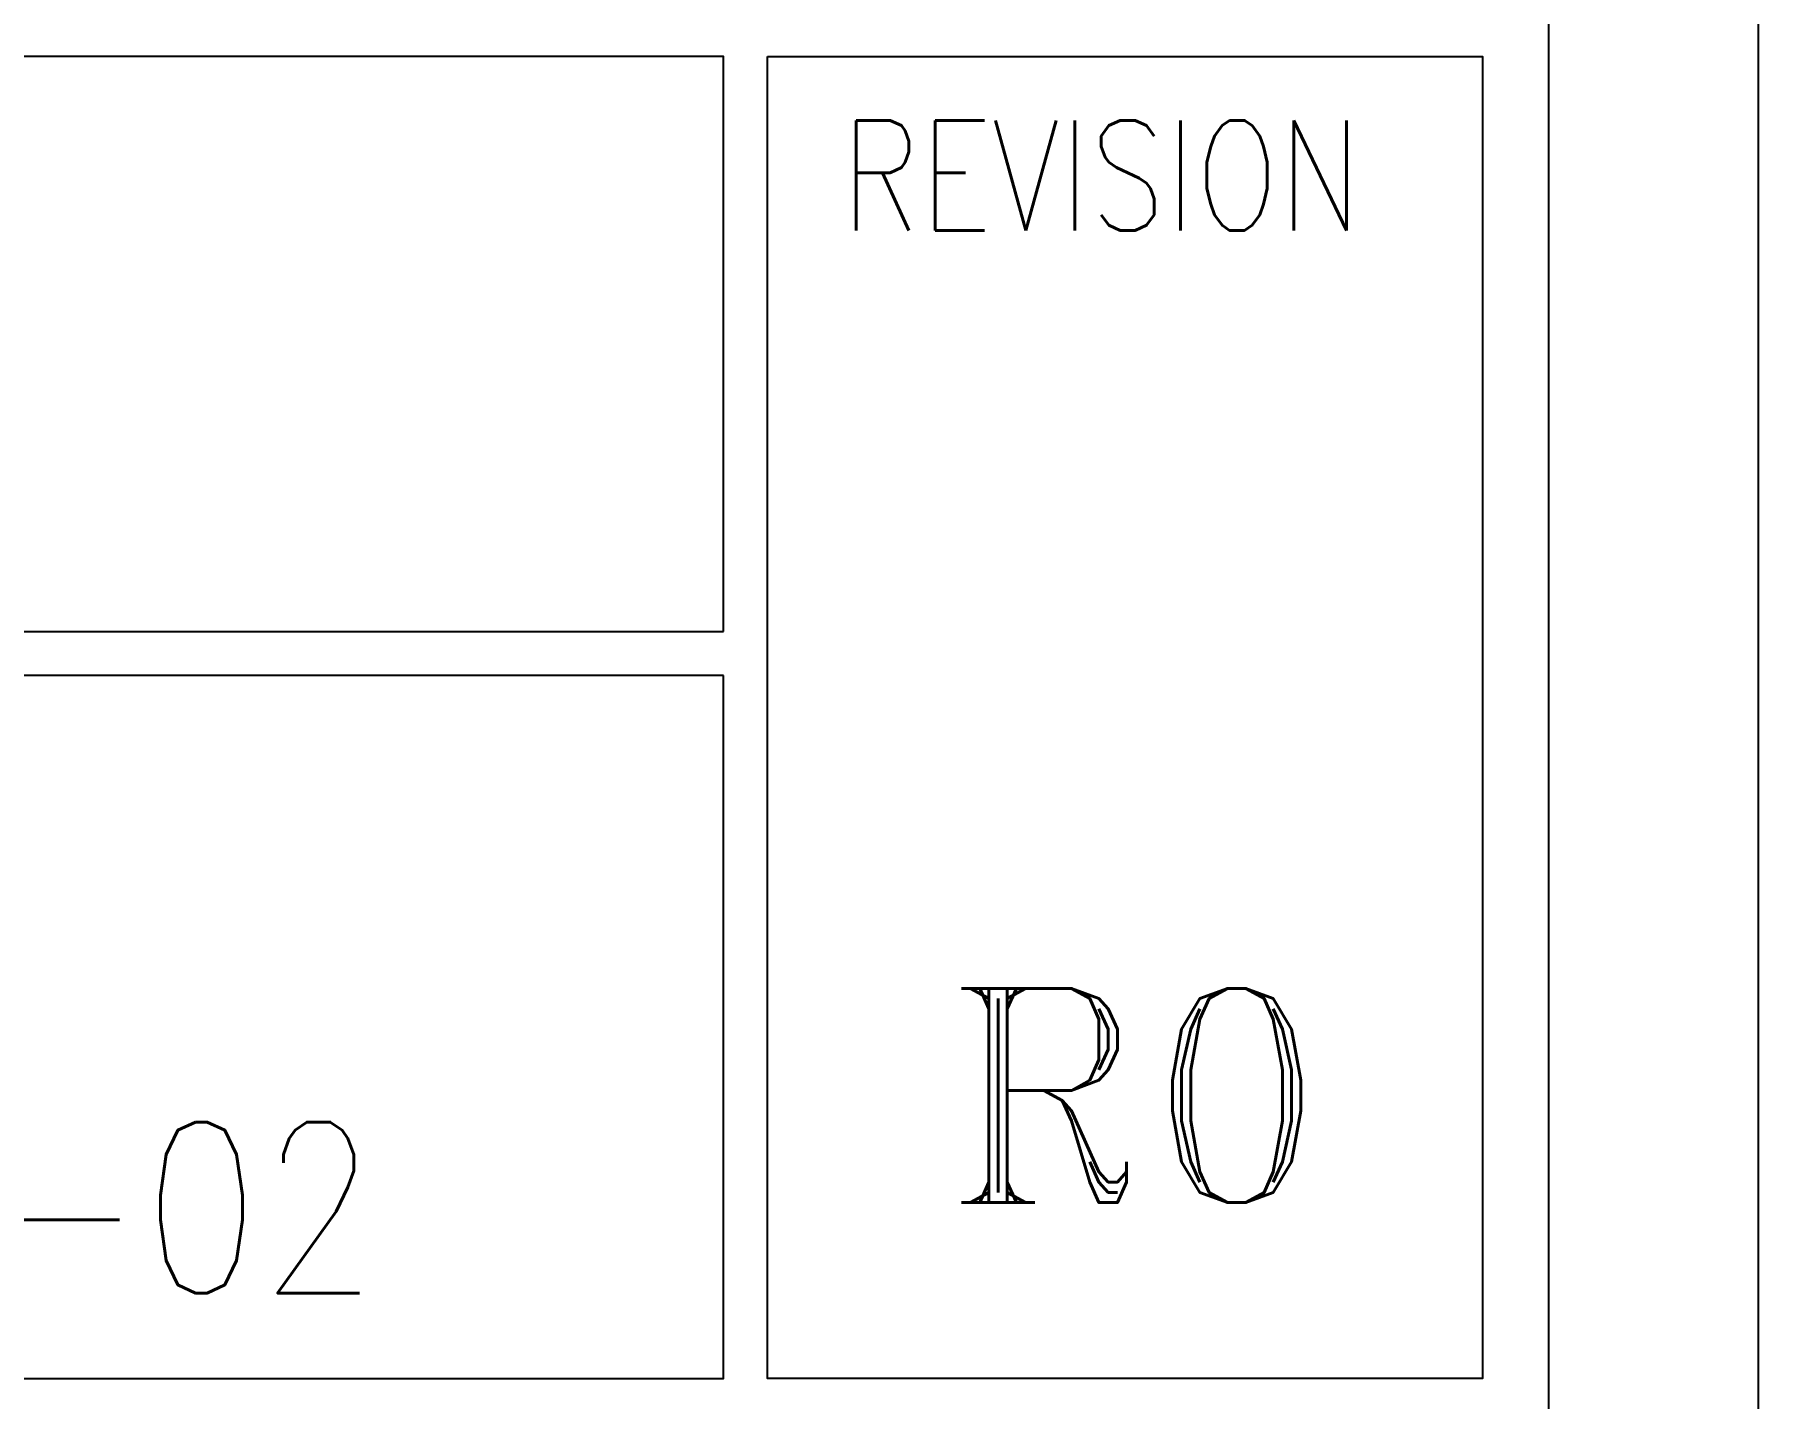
# Model space of a CAD drawing. Extents: x 473024 to 774629, y -1213442 to -1126596.
# Drawn here: x 601409 to 604474, y -1210993 to -1208569 of the extents above; entities that cross this region are included whole.
import ezdxf

# ---------------------------------------------------------------- set-up
doc = ezdxf.new("R2010")
doc.units = 0
doc.header["$LTSCALE"] = 100
doc.header["$MEASUREMENT"] = 0
doc.layers.get('0').update_dxf_attribs({"linetype": 'CONTINUOUS'})
doc.layers.add('SLABTHK', color=6, linetype='CONTINUOUS')
doc.layers.add('TITLE2', color=7, linetype='CONTINUOUS')
doc.styles.add('ROMANS', font='romans.shx', dxfattribs={"width": 0.8})
doc.styles.add('ROMANT', font='ROMANT.SHX', dxfattribs={"width": 0.8})

msp = doc.modelspace()

# ---------------------------------------------------------------- linework, layer by layer
at = {"color": 2, "linetype": 'Continuous', "elevation": 0}
for points in [[(602634.2, -1209630.2), (602634.2, -1208608.5), (598040.3, -1208608.5), (598040.3, -1209630.2)], [(602712.4, -1208608.5), (603983.3, -1208608.5), (603983.3, -1210957.4), (602712.4, -1210957.4)], [(602634.2, -1209708.4), (598040.3, -1209708.4), (598040.3, -1210957.4), (602634.2, -1210957.4)]]:
    msp.add_lwpolyline(points, close=True, dxfattribs=at)
at = {"layer": 'TITLE2', "color": 4, "elevation": 0}
msp.add_lwpolyline([(604473.6, -1213069.4), (604473.6, -1126969.1), (473397.1, -1126969.1), (473397.1, -1213069.4)], close=True, dxfattribs=at)
at = {"layer": 'TITLE2', "color": 12, "elevation": 0}
msp.add_lwpolyline([(604100.7, -1212696.5), (604100.7, -1127341.9), (473769.9, -1127341.9), (473769.9, -1212696.5)], close=True, dxfattribs=at)

# ---------------------------------------------------------------- texts
at = {"color": 4, "linetype": 'Continuous', "style": 'ROMANS', "width": 0.8}
msp.add_text('REVISION', height=195.58, dxfattribs=at).set_placement((602842.8, -1208917.6, 0))
at = {"color": 6, "linetype": 'Continuous', "style": 'ROMANS', "width": 0.8}
msp.add_text('DV-TOWER GHJ-S1-02', height=303.804, dxfattribs=at).set_placement((598122.9, -1210805.8, 0))
at = {"layer": 'SLABTHK', "color": 6, "style": 'ROMANT'}
msp.add_text('R0', height=380.46, dxfattribs=at).set_placement((603024.2, -1210645, 0))

doc.saveas('drawing.dxf')
